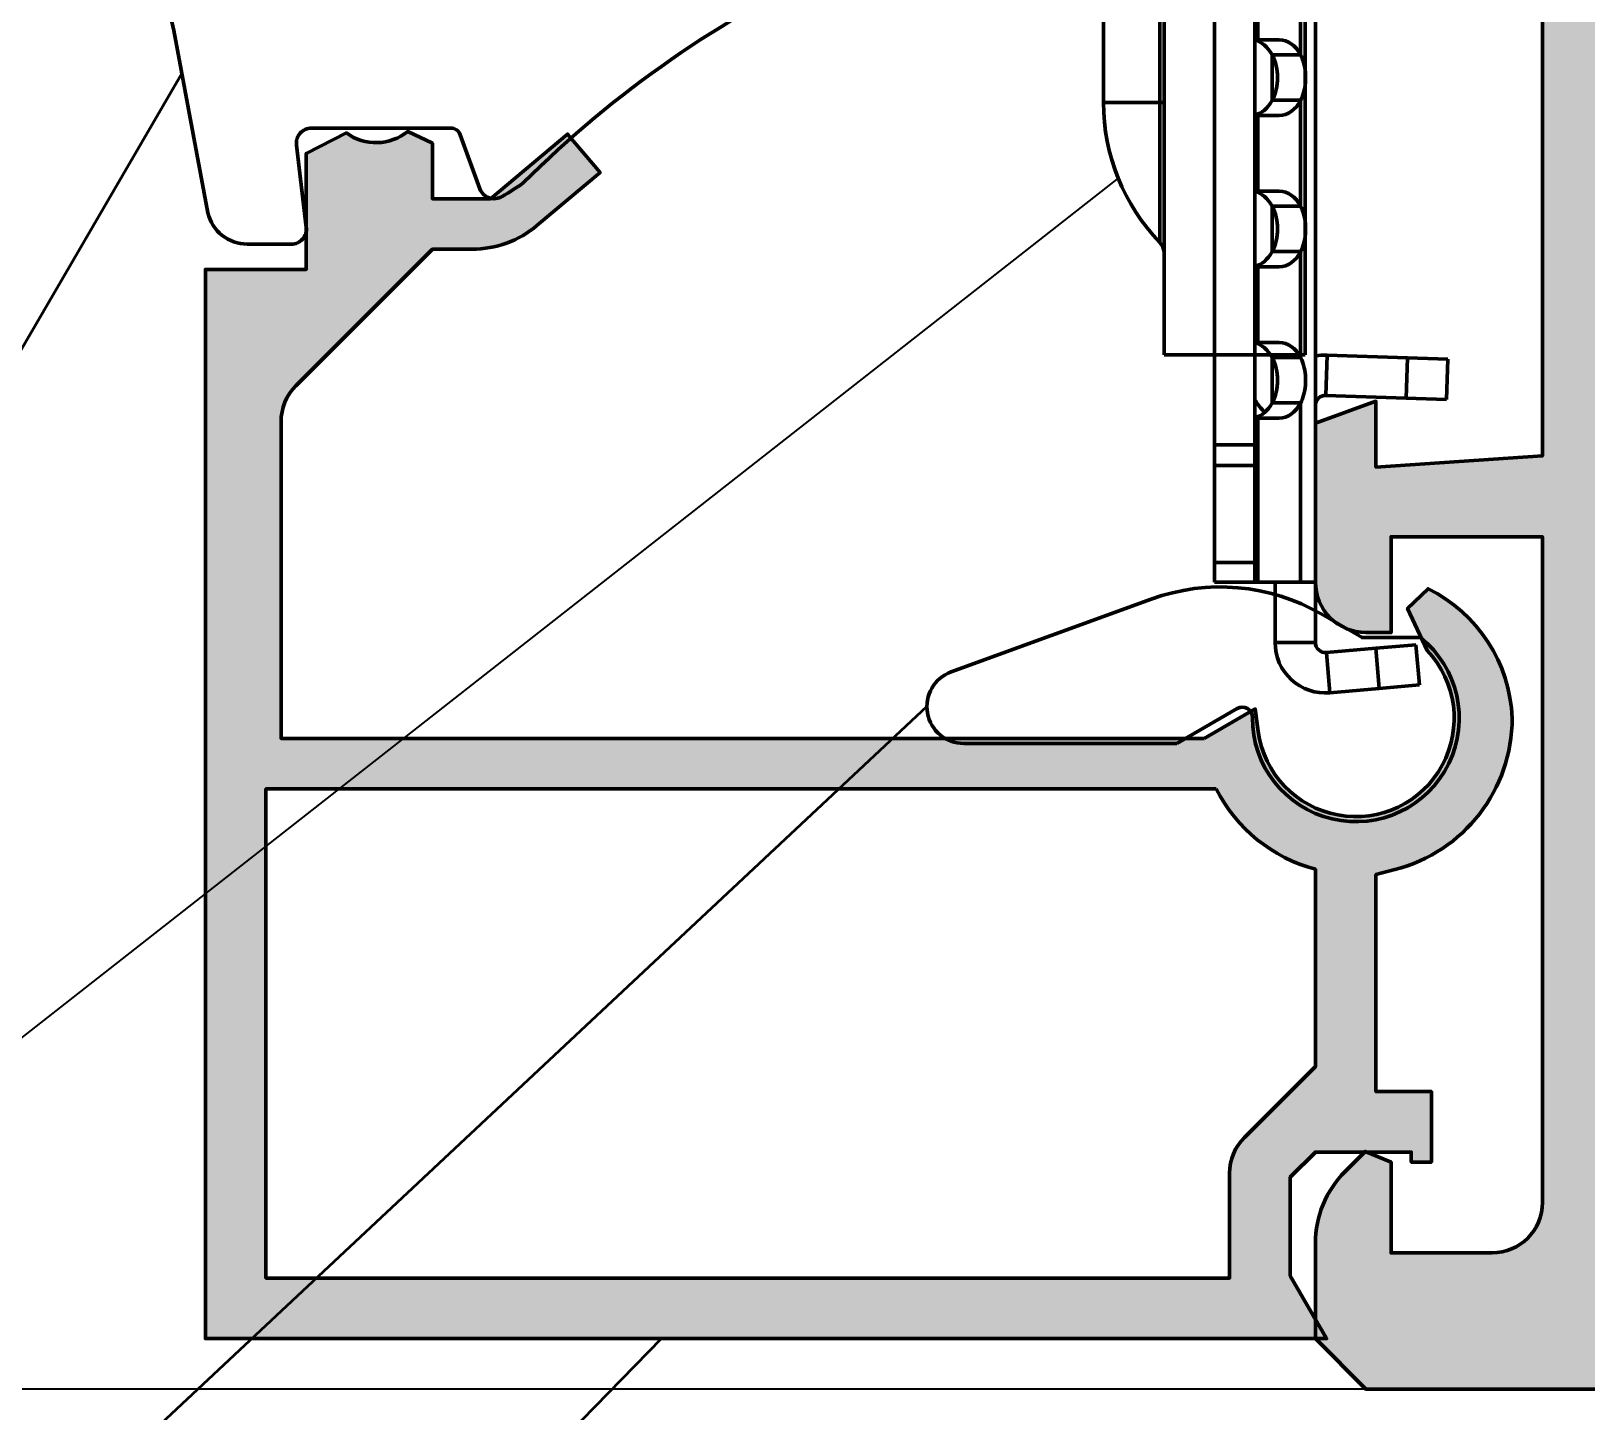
# Model space of a CAD drawing. Header units: millimetres. Extents: x -1 to 196, y 0 to 128.
# Drawn here: x 62.89 to 93.71, y 15.89 to 43.24 of the extents above; entities that cross this region are included whole.
import ezdxf

# ---------------------------------------------------------------- set-up
doc = ezdxf.new("R2010")
doc.units = ezdxf.units.MM
doc.header["$PDMODE"] = 3
doc.header["$PDSIZE"] = -2
for name, color, linetype, lineweight in [('AM_1', 14, 'Continuous', 50), ('AM_5', 3, 'Continuous', 25), ('AM_6', 2, 'Continuous', 35), ('AM_C', 2, 'Continuous', 50), ('AM_S', 7, 'Continuous', 50), ('Docu-AM_8', 1, 'Continuous', 25), ('Shellsafeguard', 2, 'Continuous', 35)]:
    doc.layers.add(name, color=color, linetype=linetype, lineweight=lineweight)
doc.styles.add('SBS_Standard', font='arial.ttf')
doc.dimstyles.new('SBS1-1$0', dxfattribs={"dimtxt": 2.5, "dimasz": 2.5, "dimexe": 1, "dimexo": 0, "dimgap": 1, "dimtad": 1, "dimtoh": 1, "dimdsep": 46, "dimtxsty": 'SBS_Standard', "dimcen": 0, "dimclrd": 256, "dimclre": 256, "dimclrt": 30, "dimadec": 1, "dimazin": 2, "dimtp": 0.1, "dimtm": 0.1, "dimtfac": 0.71, "dimtmove": 0, "dimatfit": 3, "dimfxl": 1, "dimlwd": -1, "dimlwe": -1, "dimarcsym": 1})

# ---------------------------------------------------------------- blocks, each defined once
blk = doc.blocks.new('B-3010118_docu_wos')
at = {"layer": 'Docu-AM_8'}
h = blk.add_hatch(color=256, dxfattribs=at)
edge = h.paths.add_edge_path()
edge.add_line((-1.03442056940482e-13, 1.000000000000077), (-1.029980715962331e-13, 48.99999999999994))
edge.add_line((-1.029980715962331e-13, 48.99999999999994), (0.9999999999998755, 50.00000000000004))
edge.add_line((0.9999999999998755, 50.00000000000004), (2.89583694396481, 50.00000000000001))
edge.add_arc((2.895836943964784, 47.99999999999913), 2.000000000000874, 45.00000000001671, 89.99999999999932, ccw=False)
edge.add_line((4.310050506338087, 49.41421356237326), (4.712132034355987, 49.0121320343556))
edge.add_line((4.712132034355987, 49.0121320343556), (4.500000000000227, 48.49999999999995))
edge.add_line((4.500000000000227, 48.49999999999995), (2.699999999999051, 48.50000000000001))
edge.add_line((2.699999999999051, 48.50000000000001), (2.700000000000049, 46.4999999999995))
edge.add_arc((3.700000000000047, 46.50000000000001), 0.9999999999999982, 180.0000000000293, 269.9999999999999)
edge.add_line((3.700000000000045, 45.50000000000001), (16.89999999999986, 45.50000000000001))
edge.add_line((16.89999999999986, 45.50000000000001), (16.89999999999986, 48.4999999999995))
edge.add_line((16.89999999999986, 48.4999999999995), (15.00000000000023, 48.50000000000006))
edge.add_line((15.00000000000023, 48.50000000000006), (15.00000000000023, 49.00000000000001))
edge.add_arc((16.00000000000021, 49.00000000000002), 0.9999999999999858, 89.99999999999272, 180.0000000000008, ccw=False)
edge.add_line((16.00000000000034, 50.00000000000001), (19.14886532022875, 49.99999999999982))
edge.add_line((19.14886532022875, 49.99999999999982), (19.58562960134768, 48.80000000000059))
edge.add_line((19.58562960134768, 48.80000000000059), (18.27926256615374, 48.79999999999995))
edge.add_line((18.27926256615374, 48.79999999999995), (18.49999999999974, 45.49999999999981))
edge.add_line((18.49999999999974, 45.49999999999981), (48.50000000000005, 45.50000000000684))
edge.add_line((48.50000000000005, 45.50000000000684), (48.72073743384539, 48.79999999999952))
edge.add_line((48.72073743384539, 48.79999999999952), (47.41437039865118, 48.80000000000012))
edge.add_line((47.41437039865118, 48.80000000000012), (47.8511346797708, 49.99999999999981))
edge.add_line((47.8511346797708, 49.99999999999981), (50.99999999999966, 50.00000000000001))
edge.add_arc((50.99999999999979, 49.00000000000002), 0.9999999999999858, -7.958078640513122e-13, 90.00000000000728, ccw=False)
edge.add_line((51.99999999999977, 49.00000000000001), (51.99999999999977, 48.50000000000006))
edge.add_line((51.99999999999977, 48.50000000000006), (50.10000000000014, 48.4999999999995))
edge.add_line((50.10000000000014, 48.4999999999995), (50.10000000000014, 45.50000000000001))
edge.add_line((50.10000000000014, 45.50000000000001), (63.29999999999995, 45.50000000000001))
edge.add_arc((63.29999999999995, 46.50000000000001), 1, 270, 359.9999999999707)
edge.add_line((64.29999999999995, 46.4999999999995), (64.30000000000095, 48.50000000000001))
edge.add_line((64.30000000000095, 48.50000000000001), (62.49999999999977, 48.49999999999995))
edge.add_line((62.49999999999977, 48.49999999999995), (62.28786796564401, 49.0121320343556))
edge.add_line((62.28786796564401, 49.0121320343556), (62.68994949366191, 49.41421356237326))
edge.add_arc((64.10416305603522, 47.99999999999913), 2.000000000000875, 90.0000000000008, 134.9999999999835, ccw=False)
edge.add_line((64.10416305603519, 50.00000000000001), (65.9999999999999, 50.00000000000001))
edge.add_line((65.9999999999999, 50.00000000000001), (66.99999999999977, 49.00000000000001))
edge.add_line((66.99999999999977, 49.00000000000001), (66.99999999999977, 1.000000000000007))
edge.add_line((66.99999999999977, 1.000000000000009), (65.99999999999991, 6.661338147750939e-16))
edge.add_line((65.99999999999991, 6.38623823671004e-16), (64.10416305603519, 5.329070518200751e-15))
edge.add_arc((64.10416305603522, 2.000000000000877), 2.000000000000871, 225.0000000000165, 269.9999999999992, ccw=False)
edge.add_line((62.68994949366191, 0.5857864376267568), (62.28786796564401, 0.987867965644412))
edge.add_line((62.28786796564401, 0.987867965644412), (62.49999999999977, 1.500000000000062))
edge.add_line((62.49999999999977, 1.500000000000062), (64.30000000000095, 1.500000000000005))
edge.add_line((64.30000000000095, 1.500000000000005), (64.29999999999995, 3.500000000000517))
edge.add_arc((63.29999999999995, 3.500000000000005), 1, 2.931199194436777e-11, 90)
edge.add_line((63.29999999999995, 4.500000000000005), (50.10000000000014, 4.500000000000005))
edge.add_line((50.10000000000014, 4.500000000000005), (50.10000000000014, 1.500000000000515))
edge.add_line((50.10000000000014, 1.500000000000515), (51.99999999999977, 1.499999999999948))
edge.add_line((51.99999999999977, 1.499999999999948), (51.99999999999977, 1.000000000000005))
edge.add_arc((50.99999999999979, 0.9999999999999895), 0.9999999999999858, -90.00000000000728, 9.094947017729282e-13, ccw=False)
edge.add_line((50.99999999999966, 1.998401444325282e-15), (47.8511346797708, 1.998517131957586e-13))
edge.add_line((47.8511346797708, 1.998517131957586e-13), (47.4143703986512, 1.199999999999889))
edge.add_line((47.4143703986512, 1.199999999999889), (48.72073743384539, 1.200000000000492))
edge.add_line((48.72073743384539, 1.200000000000492), (48.50000000000006, 4.49999999999317))
edge.add_line((48.50000000000006, 4.49999999999317), (18.49999999999974, 4.50000000000021))
edge.add_line((18.49999999999974, 4.50000000000021), (18.27926256615374, 1.200000000000069))
edge.add_line((18.27926256615374, 1.200000000000069), (19.58562960134768, 1.199999999999422))
edge.add_line((19.58562960134768, 1.199999999999422), (19.14886532022875, 1.976196983832779e-13))
edge.add_line((19.14886532022875, 1.977224148145708e-13), (16.00000000000034, 1.998401444325282e-15))
edge.add_arc((16.00000000000021, 0.9999999999999895), 0.9999999999999875, 179.9999999999991, 270.00000000000733, ccw=False)
edge.add_line((15.00000000000023, 1.000000000000005), (15.00000000000023, 1.499999999999948))
edge.add_line((15.00000000000023, 1.499999999999948), (16.89999999999987, 1.500000000000515))
edge.add_line((16.89999999999987, 1.500000000000515), (16.89999999999986, 4.500000000000005))
edge.add_line((16.89999999999986, 4.500000000000005), (3.700000000000045, 4.500000000000005))
edge.add_arc((3.700000000000047, 3.500000000000007), 0.9999999999999982, 90.0000000000001, 179.9999999999708)
edge.add_line((2.700000000000049, 3.500000000000517), (2.699999999999051, 1.500000000000005))
edge.add_line((2.699999999999051, 1.500000000000005), (4.500000000000227, 1.500000000000062))
edge.add_line((4.500000000000227, 1.500000000000062), (4.712132034355987, 0.987867965644412))
edge.add_line((4.712132034355987, 0.987867965644412), (4.310050506338087, 0.5857864376267568))
edge.add_arc((2.895836943964784, 2.000000000000877), 2.000000000000871, 270.0000000000007, 314.99999999998346, ccw=False)
edge.add_line((2.89583694396481, 5.329070518200751e-15), (0.9999999999998763, -3.209471837271603e-14))
edge.add_line((0.9999999999998763, -3.209471837271603e-14), (-1.034727858950646e-13, 1.000000000000077))
h.paths.add_polyline_path([(48.10000002715257, 43.70000000000687), (18.89999997284858, 43.69999999999985), (18.89999997284858, 6.300000000000171), (48.10000002715257, 6.299999999993149)], flags=0)
edge = h.paths.add_edge_path(flags=0)
edge.add_line((16.90000020798141, 44.00000000000293), (3.199999999999477, 44.00000000000009))
edge.add_line((3.199999999999477, 44.00000000000009), (3.199999999999547, 41.49999999999988))
edge.add_line((3.199999999999547, 41.49999999999988), (2.899999999999908, 41.2000000000001))
edge.add_line((2.899999999999908, 41.2000000000001), (2.900000000001242, 28.12347523777213))
edge.add_line((2.900000000001242, 28.12347523777213), (2.876190476191719, 28.04910677972994))
edge.add_arc((12.40000000000122, 25.00000000000001), 9.999999999999982, 162.2472098380533, 197.7527901619468)
edge.add_line((2.876190476191724, 21.95089322027006), (2.900000000001244, 21.87652476222787))
edge.add_line((2.900000000001244, 21.87652476222787), (2.900000000000598, 8.800000000000196))
edge.add_line((2.900000000000598, 8.800000000000196), (3.199999999999546, 8.500000000000137))
edge.add_line((3.199999999999546, 8.500000000000137), (3.199999999999477, 5.999999999999932))
edge.add_line((3.199999999999477, 5.999999999999932), (16.90000020797842, 6.000000000000018))
edge.add_line((16.90000020797842, 6.000000000000018), (16.90000020689833, 21.87652476222788))
edge.add_line((16.90000020689833, 21.87652476222788), (16.92380973070785, 21.95089322027007))
edge.add_arc((7.400000206898351, 25), 9.999999999999975, 342.2472098380533, 377.7527901619468)
edge.add_line((16.92380973070784, 28.04910677972996), (16.90000020689832, 28.12347523777214))
edge.add_line((16.90000020689832, 28.12347523777214), (16.90000020798141, 44.00000000000293))
edge = h.paths.add_edge_path(flags=0)
edge.add_line((63.80000000000007, 44.00000000000009), (50.09999979201653, 43.99999999999999))
edge.add_line((50.09999979201653, 43.99999999999999), (50.0999997931026, 28.12347523777213))
edge.add_line((50.0999997931026, 28.12347523777213), (50.07619026929307, 28.04910677972994))
edge.add_arc((59.59999979310258, 25.00000000000001), 9.999999999999988, 162.2472098380533, 197.7527901619468)
edge.add_line((50.07619026929308, 21.95089322027006), (50.0999997931026, 21.87652476222787))
edge.add_line((50.0999997931026, 21.87652476222787), (50.09999979201653, 6.000000000000032))
edge.add_line((50.09999979201653, 6.000000000000031), (63.80000000000007, 5.999999999999932))
edge.add_line((63.80000000000007, 5.999999999999932), (63.8, 8.500000000000139))
edge.add_line((63.8, 8.500000000000139), (64.09999999999964, 8.79999999999992))
edge.add_line((64.09999999999964, 8.79999999999992), (64.09999999999968, 21.87652476222787))
edge.add_line((64.09999999999968, 21.87652476222787), (64.1238095238092, 21.95089322027007))
edge.add_arc((54.59999999999968, 25.00000000000001), 9.999999999999996, 342.2472098380533, 377.7527901619467)
edge.add_line((64.1238095238092, 28.04910677972994), (64.09999999999968, 28.12347523777213))
edge.add_line((64.09999999999968, 28.12347523777213), (64.09999999999964, 41.20000000000012))
edge.add_line((64.09999999999964, 41.20000000000012), (63.8, 41.49999999999988))
edge.add_line((63.8, 41.49999999999988), (63.80000000000007, 44.00000000000009))
at = {"layer": 'AM_S'}
blk.add_lwpolyline([(18.49999999999974, 45.49999999999981), (48.50000000000005, 45.50000000000684), (48.72073743384539, 48.79999999999952), (47.41437039865118, 48.80000000000012), (47.8511346797708, 49.99999999999981), (50.99999999999966, 50.00000000000001, -0.4142135623731367), (51.99999999999977, 49.00000000000001), (51.99999999999977, 48.50000000000006), (50.10000000000014, 48.4999999999995), (50.10000000000014, 45.50000000000001), (63.29999999999995, 45.50000000000001, 0.4142135623729452), (64.29999999999995, 46.4999999999995), (64.30000000000095, 48.50000000000001), (62.49999999999977, 48.49999999999995), (62.28786796564401, 49.0121320343556), (62.68994949366191, 49.41421356237326, -0.1989123673795796), (64.10416305603519, 50.00000000000001), (65.9999999999999, 50.00000000000001), (66.99999999999977, 49.00000000000001), (66.99999999999977, 1.000000000000009)], format="xyb", dxfattribs=at)
blk = doc.blocks.new('B-3991008_docu_wos')
at = {"layer": 'Docu-AM_8'}
h = blk.add_hatch(color=256, dxfattribs=at)
edge = h.paths.add_edge_path()
edge.add_line((-11.89999999999996, 2.203115392854691), (-12.48361182593791, 1.192270058432068))
edge.add_line((-12.48361182593791, 1.192270058432068), (-12.03999999999996, 1.132588937151354))
edge.add_arc((-12.29999999999995, -0.8000000000000375), 1.949999999999984, -133.4080127777193, 82.33774433923429, ccw=False)
edge.add_line((-13.64001877441193, -2.216633221487996), (-14.47321452147776, -1.828107663889092))
edge.add_line((-14.47321452147776, -1.828107663889092), (-14.8688738196423, -2.23306716015211))
edge.add_arc((-12.18013562322083, -0.902395558627594), 2.999999999999932, 206.3310657647786, 267.7101380083817)
edge.add_arc((-12.29999999999991, -0.7999999999999797), 3.100000000000013, 269.9999888791808, 345.5224878140693)
edge.add_line((-9.29843790668916, -1.575000000000024), (-9.201613323033987, -1.200000000000034))
edge.add_line((-9.201613323033987, -1.200000000000034), (-4.899999999999963, -1.200000000000024))
edge.add_line((-4.899999999999963, -1.200000000000024), (-4.899999999999988, -2.3))
edge.add_line((-4.899999999999988, -2.3), (-3.5, -2.300000000000026))
edge.add_line((-3.5, -2.300000000000026), (-3.5, -1.90000000000007))
edge.add_line((-3.5, -1.90000000000007), (-3.69999999999996, -1.90000000000007))
edge.add_line((-3.69999999999996, -1.90000000000007), (-3.69999999999996, 2.131628207280301e-14))
edge.add_line((-3.69999999999996, 2.131628207280301e-14), (-3.19999999999996, 0.5000000000000213))
edge.add_line((-3.19999999999996, 0.5000000000000213), (-1.246410161513722, 0.5000000000000213))
edge.add_line((-1.246410161513722, 0.5000000000000213), (0, -0.2196152422706432))
edge.add_line((-1.035751345774633e-16, -0.2196152422706432), (3.061616997868395e-17, 22.00000000000001))
edge.add_line((3.061616997868395e-17, 22.00000000000001), (-21.20000005166107, 22.00000000000036))
edge.add_line((-21.20000005166107, 22.00000000000036), (-21.19999970891076, 20.00000000000001))
edge.add_line((-21.19999970891076, 20.00000000000001), (-23.50000034275029, 20.00000000000001))
edge.add_line((-23.50000034275029, 20.00000000000001), (-23.90397134275074, 19.20536999999998))
edge.add_arc((-24.71191408617337, 18.61610855630205), 1.000000262839087, -38.88618498072577, 36.104604522801424, ccw=False)
edge.add_line((-23.93351934275081, 17.98833299999998), (-23.70000134275062, 17.49999999999999))
edge.add_line((-23.70000134275062, 17.49999999999999), (-22.6, 17.49999999999999))
edge.add_line((-22.6, 17.49999999999999), (-22.6, 16.35044140847464))
edge.add_line((-22.6, 16.35044140847464), (-23.88302331593942, 14.82139397750241))
edge.add_line((-23.88302331593942, 14.82139397750241), (-23.11697834275067, 14.17860699999998))
edge.add_line((-23.11697834275067, 14.17860699999998), (-22.06791234275035, 15.42883599999997))
edge.add_arc((-23.60000193702863, 16.71441338904894), 2.000001937031503, 319.9999654235025, 359.9999029109925)
edge.add_line((-21.6, 16.71440999999997), (-21.6, 17.49999999999999))
edge.add_line((-21.6, 17.49999999999999), (-18.89289356156398, 20.20710678118659))
edge.add_arc((-18.18560741532434, 19.49973156122806), 1.00031664710426, 89.43748814388391, 134.9963923888267, ccw=False)
edge.add_line((-18.17578678037764, 20.49999999999994), (-11.89999999999996, 20.49999999999994))
edge.add_line((-11.89999999999996, 20.49999999999994), (-11.89999999999996, 2.203115392854691))
edge = h.paths.add_edge_path(flags=16)
edge.add_arc((-12.29999999999995, -0.800000000000034), 3.100000000000001, 14.955248316643974, 63.15278667399599, ccw=False)
edge.add_line((-9.30500417362557, 3.404394821604484e-17), (-5.397056274847699, 0))
edge.add_line((-5.397056274847699, 0), (-3.989949493661136, 1.40710678118657))
edge.add_arc((-3.282842712474586, 0.7000000000000242), 0.9999999999999999, 90, 135.0000000000001, ccw=False)
edge.add_line((-3.282842712474587, 1.700000000000024), (-1.199999999999996, 1.700000000000025))
edge.add_line((-1.199999999999996, 1.700000000000025), (-1.199999999999996, 20.8))
edge.add_line((-1.199999999999996, 20.8), (-10.89999999999996, 20.79999999999998))
edge.add_line((-10.89999999999996, 20.79999999999998), (-10.89999999999996, 1.965863337187841))
at = {"layer": 'AM_S'}
for points in [[(-11.89999999999996, 2.203115392854691), (-12.48361182593791, 1.192270058432068), (-12.03999999999996, 1.132588937151354, -1.373175899358104), (-13.64001877441193, -2.216633221487996), (-14.47321452147776, -1.828107663889092), (-14.8688738196423, -2.23306716015211, 0.2744090491249453), (-12.30000060169414, -3.899999999999935, 0.3419987673188581), (-9.29843790668916, -1.575000000000024), (-9.201613323033987, -1.200000000000034), (-4.899999999999963, -1.200000000000024), (-4.899999999999988, -2.3), (-3.5, -2.300000000000026), (-3.5, -1.90000000000007), (-3.69999999999996, -1.90000000000007), (-3.69999999999996, 2.131628207280301e-14), (-3.19999999999996, 0.5000000000000213), (-1.246410161513722, 0.5000000000000213), (-1.035751345774633e-16, -0.2196152422706432), (3.061616997868395e-17, 22.00000000000001), (-21.20000005166107, 22.00000000000036), (-21.19999970891076, 20.00000000000001), (-23.50000034275029, 20.00000000000001), (-23.90397134275074, 19.20536999999998, -0.3394094402287316), (-23.93351934275081, 17.98833299999998), (-23.70000134275062, 17.49999999999999), (-22.6, 17.49999999999999), (-22.6, 16.35044140847464), (-23.88302331593942, 14.82139397750241), (-23.11697834275067, 14.17860699999998), (-22.06791234275035, 15.42883599999997, 0.1763266994656899), (-21.6, 16.71440999999997), (-21.6, 17.49999999999999), (-18.89289356156398, 20.20710678118659, -0.2014487717177971), (-18.17578678037764, 20.49999999999994), (-11.89999999999996, 20.49999999999994), (-11.89999999999996, 2.203115392854691)], [(-10.89999999999996, 1.965863337187841, -0.2134575926161353), (-9.30500417362557, 3.404394821604484e-17), (-5.397056274847699, 0), (-3.989949493661136, 1.40710678118657, -0.1989123673796585), (-3.282842712474587, 1.700000000000024), (-1.199999999999996, 1.700000000000025), (-1.199999999999996, 20.8), (-10.89999999999996, 20.79999999999998), (-10.89999999999996, 1.965863337187841)]]:
    blk.add_lwpolyline(points, format="xyb", close=True, dxfattribs=at)
blk = doc.blocks.new('B-4020006_docu_wos')
at = {"layer": 'AM_C'}
blk.add_lwpolyline([(0.5, 3.550000000000182), (-0.1928699384586139, 2.349914063552205, 0.580267303063473), (-0.01791687035046152, 2.049921702348001, -1.597324648268597), (-1.600000000000023, -1.281600561797859), (-1.600000000000023, -0.1248711305961479), (-2.067384683690022, 0.6846628882340156, -0.2216946626429356), (-2.362053551695908, 4.05274346153692), (-0.9185231964214609, 8.018810516950907, -0.8390996311772809), (0.5, 7.768686604660616), (0.5, 5.248306118210166)], format="xyb", close=True, dxfattribs=at)
blk = doc.blocks.new('4010135')
at = {"layer": 'AM_C'}
for points in [[(-2.238378287470823, 2.63018659275167), (-2.899827065722775, 2.776847363241359, -0.2233698971046997), (-3.91000535953458, 3.557272837915662, 0.7874867761901465), (-5.799999042576474, 3.101127869273114), (-5.799999042576474, -0.5338721307271044, 0.1717144022899822), (-4.909920539694667, -3.05002221356699), (-4.585265428278717, -3.342342988888049, 0.1853390449315336), (-3.916134821919741, -3.59919816341062), (-3.332374941592889, -3.59919816341062, -0.6370702610958396), (-2.924551200306723, -4.473778998946727), (-4.626739426734957, -9.158497155736768, -0.1434314828787488), (-4.726565439902515, -9.29442728005506, -0.1766695628238609), (-4.797464884757574, -9.101452799266553), (-4.800001650218292, -8.02818405495509, 1.000000000820413), (-5.799998856955199, -8.030547636665688), (-5.795126208430702, -10.09209469101552, 0.7295156890778255), (-3.556599913297532, -10.54881831806779, -0.08839701829080437), (0.7866792923286994, -4.297179668864374, 0.03355641422639791), (1.052749361146425, -3.881230703025722, 0.4801675432281971), (0.9026062269751947, -3.437712727010876), (-0.1684038446876457, -3.047896940326609, -0.3152987891044773), (-0.2999998160225914, -2.85995841616932), (-0.2999998160225914, -0.09999992381108314, -0.4496975790873204), (0.03579866476366078, 0.1978565328472541), (1.664201703191338, 0.002143619529306307, 0.4496975793339012), (2.000000183977363, 0.3000000761885531), (2.000000183977363, 1.172823576364863, 0.348859483845986), (1.380950757747542, 1.952090468932511), (-2.238378287470823, 2.63018659275167)], [(-3.309999042576692, 0.04712786927302659, -0.309238000224717), (-2.799999042576474, -0.698872130727068), (-2.799999042576474, -1.598872130727614, -0.6390370000000004), (-4.117999042576685, -2.208872130727286, -0.2202290002150513), (-4.999999042576519, -0.3028721307273372), (-4.999999042576519, 3.151127869272386, -0.9999999999999999), (-4.699999042576565, 3.151127869272386), (-4.699999042576565, 2.784127869273107, -0.3178370002258206), (-4.89999904257661, 2.50112786927275), (-4.902999042576539, 2.37612786927275, 0.3092369999999997), (-3.309999042576692, 0.04712786927302659)]]:
    blk.add_lwpolyline(points, format="xyb", close=True, dxfattribs=at)
blk = doc.blocks.new('4080323_Side')
at = {"layer": 'AM_C'}
for p, q in [((-1.818989403545856e-12, 1.000000000000909), (-1.818989403545856e-12, 36.0000000000009)), ((-1.199999999998909, 33.27841282804183), (-1.199999999998909, 3.721587171959072)), ((-2, 1.000000000000909), (-2, 31.5000000000009)), ((-0.2928932188151521, 11.45000000000073), (-0.2928932188151521, 13.55000000000108)), ((-1.141421356238425, 11.75000000000091), (-1.141421356238425, 13.2500000000009)), ((-1.141421356238425, 11.75000000000091), (-1.200000000000728, 11.75000000000091)), ((-0.7171572875267884, 11.75000000000091), (-1.141421356238425, 11.75000000000091)), ((-0.8585786437652132, 11.45000000000073), (-0.2928932188151521, 11.45000000000073)), ((-0.8585786437652132, 11.45000000000073), (-0.8585786437652132, 10.55000000000018)), ((-0.2928932188151521, 10.55000000000109), (-0.8585786437652132, 10.55000000000018)), ((-0.2928932188151521, 8.450000000000728), (-0.2928932188151521, 10.55000000000109)), ((-1.200000000000728, 10.25000000000091), (-1.141421356238425, 10.25000000000091)), ((-1.141421356238425, 8.75000000000091), (-1.141421356238425, 10.25000000000091)), ((-1.141421356238425, 10.25000000000091), (-0.7171572875267884, 10.25000000000091)), ((-1.141421356238425, 8.75000000000091), (-1.200000000000728, 8.75000000000091)), ((-0.7171572875267884, 8.75000000000091), (-1.141421356238425, 8.75000000000091)), ((-0.8585786437652132, 8.450000000000728), (-0.2928932188151521, 8.450000000000728)), ((-0.8585786437652132, 8.450000000000728), (-0.8585786437652132, 7.550000000000182)), ((-0.2928932188151521, 7.550000000001091), (-0.8585786437652132, 7.550000000000182)), ((-0.2928932188151521, 5.450000000000728), (-0.2928932188151521, 7.550000000001091)), ((-1.200000000000728, 7.250000000000909), (-1.141421356238425, 7.250000000000909)), ((-1.141421356238425, 5.750000000000909), (-1.141421356238425, 7.250000000000909)), ((-1.141421356238425, 7.250000000000909), (-0.7171572875267884, 7.250000000000909)), ((-1.141421356238425, 5.750000000000909), (-1.200000000000728, 5.750000000000909)), ((-0.7171572875267884, 5.750000000000909), (-1.141421356238425, 5.750000000000909)), ((-0.8585786437652132, 5.450000000000728), (-0.2928932188151521, 5.450000000000728)), ((-0.8585786437652132, 5.450000000000728), (-0.8585786437652132, 4.550000000000182)), ((0.2348994966978353, 5.499390827019852), (0.2069798993361474, 4.699878165404698)), ((0.2348994966978353, 5.499390827019852), (1.826823085992146, 5.443799630309513)), ((1.798903488628639, 4.64428696869436), (1.826823085992146, 5.443799630309513)), ((2.626335747605481, 5.415880032947825), (1.826823085992146, 5.443799630309513)), ((2.626335747605481, 5.415880032947825), (2.598416150243793, 4.616367371332672)), ((0.2069798993361474, 4.699878165404698), (1.798903488628639, 4.64428696869436)), ((1.798903488628639, 4.64428696869436), (2.598416150243793, 4.616367371332672)), ((-0.2928932188151521, 4.550000000001091), (-0.8585786437652132, 4.550000000000182)), ((-0.2928932188151521, 1.000000000000909), (-0.2928932188151521, 4.550000000001091)), ((-1.200000000000728, 4.250000000000909), (-1.141421356238425, 4.250000000000909)), ((-1.141421356238425, 1.000000000000909), (-1.141421356238425, 4.250000000000909)), ((-1.141421356238425, 4.250000000000909), (-0.7171572875267884, 4.250000000000909)), ((-2, 3.721587171959072), (-1.199999999998909, 3.721587171959072)), ((-1.199999999998909, 3.309990567618115), (-1.199999999998909, 3.721587171959072)), ((-1.199999999998909, 3.309990567618115), (-2, 3.309990567618115)), ((-1.199999999998909, 3.309990567618115), (-1.200000000000728, 1.388403395659225)), ((-2, 1.388403395659225), (-2, 3.000000000000909)), ((-2, 1.388403395659225), (-1.200000000000728, 1.388403395659225)), ((-2, 1.388403395659225), (-2, 1.000000000000909)), ((-1.200000000000728, 1.000000000000909), (-1.200000000000728, 1.388403395659225)), ((-1.200000000000728, 1.000000000000909), (-2, 1.000000000000909)), ((-1.141421356238425, 1.000000000000909), (-1.200000000000728, 1.000000000000909)), ((-0.2928932188151521, 1.000000000000909), (-1.141421356238425, 1.000000000000909)), ((-0.8000000000047294, -0.1999999999989086), (-0.8000000000047294, 1.000000000000909)), ((-0.2928932188151521, 1.000000000000909), (-1.818989403545856e-12, 1.000000000000909)), ((-5.456968210637569e-12, -0.1999999999989086), (-5.456968210637569e-12, 1.000000000000909)), ((-5.456968210637569e-12, -0.1999999999989086), (-0.8000000000047294, -0.1999999999989086)), ((1.992389396178623, -0.2439502147180974), (1.195433637705719, -0.3136748089154935)), ((1.992389396178623, -0.2439502147180974), (2.06211399037602, -1.040905973191002)), ((0.2174311485450744, -0.3992389396180442), (1.195433637705719, -0.3136748089154935)), ((0.2871557427424705, -1.196194698090949), (0.2174311485450744, -0.3992389396180442)), ((1.265158231903115, -1.110630567389308), (1.195433637705719, -0.3136748089154935)), ((0.2871557427424705, -1.196194698090949), (1.265158231903115, -1.110630567389308)), ((1.265158231903115, -1.110630567389308), (2.06211399037602, -1.040905973191002))]:
    blk.add_line(p, q, dxfattribs=at)
for centre, radius, start, end in [((0.1999999999952706, 4.500000000000909), 0.9999999999999468, 87.99999999999635, 101.536959032858), ((0.1999999999952706, 4.500000000000909), 0.2000000000000013, 87.99999999999635, 180), ((1.999999999996362, 7.000000000000909), 4, 216.8698976457665, 221.2878317516638), ((0.1999999999952706, -0.1999999999989086), 1.000000000000001, 180, 274.9999999999736), ((0.1999999999952706, -0.1999999999989086), 0.2000000000000013, 180, 274.9999999999736)]:
    blk.add_arc(centre, radius, start, end, dxfattribs=at)
at = {"layer": 'AM_C', "extrusion": (0, 0, -1)}
for centre, major_axis, ratio, start_param, end_param in [((-1.28284271247685, 11.00000000000091), (-5.579065512094819e-13, -0.7499999999998107), 0.7071067811864794, 3.298444740510447, 4.068887871590614), ((-0.7171572875267884, 11.00000000000091), (-4.473170958935025e-13, -0.75), 0.7071067811860551, 3.14159265358895, 4.068887871591286), ((-1.28284271247685, 11.00000000000091), (-1.212792741750837e-16, -0.7499999999995041), 0.7071067811868313, 4.068887871590833, 5.355890089178546), ((-1.28284271247685, 11.00000000000091), (6.002043135432762e-13, -0.7500000000000346), 0.7071067811863297, -0.9272952180006261, -0.1568520869205594), ((-0.7171572875267884, 11.00000000000091), (1.356558901727072e-12, -0.75), 0.7071067811858015, -0.9272952180002573, 2.557953848736361e-12), ((-1.28284271247685, 8.00000000000091), (-5.579065512094819e-13, -0.7499999999998107), 0.7071067811864794, 3.298444740510447, 4.068887871590614), ((-0.7171572875267884, 8.00000000000091), (3.660658749550008e-13, -0.75), 0.7071067811864619, 3.141592653590484, 4.068887871592054), ((-1.28284271247685, 8.00000000000091), (-1.212792741750837e-16, -0.7499999999995041), 0.7071067811868313, 4.068887871590833, 5.355890089178546), ((-1.28284271247685, 8.00000000000091), (-8.682805154558617e-13, -0.7500000000001813), 0.7071067811868477, -0.9272952180021574, -0.1568520869231818), ((-0.7171572875267884, 8.00000000000091), (2.061760693938254e-13, -0.75), 0.7071067811863766, -0.9272952180013421, 3.885780586188048e-13), ((-1.28284271247685, 5.000000000000909), (9.10893890935109e-13, -0.7499999999999576), 0.7071067811869977, 3.298444740513069, 4.068887871592145), ((-0.7171572875267884, 5.000000000000909), (3.660658749550008e-13, -0.75), 0.7071067811864619, 3.141592653590484, 4.068887871592054), ((-1.28284271247685, 5.000000000000909), (-1.212792741750837e-16, -0.7499999999995041), 0.7071067811868313, 4.068887871590833, 5.355890089178546), ((-1.28284271247685, 5.000000000000909), (-8.682805154558617e-13, -0.7500000000001813), 0.7071067811868477, -0.9272952180021574, -0.1568520869231818), ((-0.7171572875267884, 5.000000000000909), (-6.071630840266565e-13, -0.7499999999999999), 0.7071067811867834, -0.9272952180021086, -1.144861982993461e-12)]:
    blk.add_ellipse(centre, major_axis=major_axis, ratio=ratio, start_param=start_param, end_param=end_param, dxfattribs=at)
at = {"layer": 'AM_C'}
for points, knots in [([(-0.2928932188151521, 10.55000000000109), (-0.2816085105896491, 10.57127864989343), (-0.271604298010061, 10.59303204361822), (-0.2406187195119855, 10.66953990843922), (-0.2227859440408793, 10.73346743845559), (-0.1999544284662989, 10.8667229734865), (-0.1948274101177958, 10.93605797931104), (-0.1948274101177958, 11.06394202068986), (-0.1999544284662989, 11.13327702651441), (-0.2227859440408793, 11.26653256154623), (-0.2406187195119855, 11.3304600915626), (-0.271604298010061, 11.40696795638269), (-0.2816085105896491, 11.42872135010748), (-0.2928932188151521, 11.45000000000073)], [0.1615576072431672, 0.1615576072431672, 0.1615576072431672, 0.1615576072431672, 0.1691343730577259, 0.1691343730577259, 0.1883169792645152, 0.1883169792645152, 0.2074995854713045, 0.2074995854713045, 0.2266821916780939, 0.2266821916780939, 0.2458647978848834, 0.2458647978848834, 0.2534415636994335, 0.2534415636994335, 0.2534415636994335, 0.2534415636994335]), ([(-0.2928932188151521, 7.550000000001091), (-0.2816085105896491, 7.571278649893429), (-0.271604298010061, 7.593032043618223), (-0.2406187195119855, 7.669539908439219), (-0.2227859440408793, 7.733467438455591), (-0.1999544284662989, 7.866722973486503), (-0.1948274101177958, 7.936057979311045), (-0.1948274101177958, 8.063942020689865), (-0.1999544284662989, 8.133277026514406), (-0.2227859440408793, 8.266532561546228), (-0.2406187195119855, 8.3304600915626), (-0.271604298010061, 8.406967956382687), (-0.2816085105896491, 8.42872135010748), (-0.2928932188151521, 8.450000000000728)], [0.1615576072431676, 0.1615576072431676, 0.1615576072431676, 0.1615576072431676, 0.1691343730577259, 0.1691343730577259, 0.1883169792645153, 0.1883169792645153, 0.2074995854713048, 0.2074995854713048, 0.2266821916780942, 0.2266821916780942, 0.2458647978848835, 0.2458647978848835, 0.2534415636994335, 0.2534415636994335, 0.2534415636994335, 0.2534415636994335]), ([(-0.2928932188151521, 4.550000000001091), (-0.2816085105896491, 4.571278649893429), (-0.271604298010061, 4.593032043618223), (-0.2406187195119855, 4.669539908439219), (-0.2227859440408793, 4.733467438455591), (-0.1999544284662989, 4.866722973486503), (-0.1948274101177958, 4.936057979311045), (-0.1948274101177958, 5.063942020689865), (-0.1999544284662989, 5.133277026515316), (-0.2227859440408793, 5.266532561546228), (-0.2406187195119855, 5.3304600915626), (-0.271604298010061, 5.406967956383596), (-0.2816085105896491, 5.42872135010748), (-0.2928932188151521, 5.450000000000728)], [0.1615576072431674, 0.1615576072431674, 0.1615576072431674, 0.1615576072431674, 0.1691343730577259, 0.1691343730577259, 0.1883169792645152, 0.1883169792645152, 0.2074995854713045, 0.2074995854713045, 0.2266821916780938, 0.2266821916780938, 0.2458647978848831, 0.2458647978848831, 0.2534415636994409, 0.2534415636994409, 0.2534415636994409, 0.2534415636994409])]:
    blk.add_open_spline(points, degree=3, knots=knots, dxfattribs=at)
blk = doc.blocks.new('4080330_Side')
at = {"layer": 'AM_C'}
for p, q in [((3.004914485217341, 17.16343014631275), (3.804427146832495, 17.19134974367262)), ((3.004914485217341, 17.16343014631275), (3.032834082579029, 16.36391748469759)), ((3.832346744194183, 16.39183708205746), (3.804427146832495, 17.19134974367262)), ((3.832346744194183, 16.39183708205746), (3.032834082579029, 16.36391748469759)), ((3.493746927945722, 3.165100503299982), (3.032834082579029, 16.36391748469759)), ((3.832346744194183, 16.39183708205746), (4.293259589560876, 3.19302010066167)), ((4.335048811806701, 4.395248465451004), (4.238307650760362, 7.165552856113209)), ((4.336054451930977, 4.395245983345376), (5.450649185942893, 4.434168489127842)), ((5.693137754965392, 3.084725871125556), (5.693137754966301, 4.200000000002547)), ((5.693137754966301, 4.200000000002547), (8.000000000004547, 4.200000000000728)), ((8.000000000004547, 4.200000000000728), (8.000000000003638, 3.08372093023354)), ((4.293259589560876, 3.19302010066167), (3.493746927945722, 3.165100503299982)), ((5.693175330135091, 3.08372093023354), (8.000000000003638, 3.08372093023354)), ((8.000000000003638, 3.08372093023354), (8.000000000003638, 3.000000000001819)), ((10.77203059084241, 3.08372093023354), (8.000000000003638, 3.08372093023354)), ((13.00000000000091, 3), (9.094947017729282e-13, 3.000000000003638)), ((9.094947017729282e-13, 3.000000000003638), (0, 0.2000000000043656)), ((13.00000000000091, 3), (13, 0.1999999999989086)), ((13, 0.1999999999989086), (0, 0.2000000000043656))]:
    blk.add_line(p, q, dxfattribs=at)
for centre, radius, start, end in [((4.447199283727059, 7.380876532646653), 0.3, 182.0000000000037, 225.8686643432936), ((1.453085877866215, 4.294570502319402), 3.999999999999999, 2.000000000003641, 45.8686643432936), ((8.000000000003638, 0.2000000000007276), 4, 46.13133565674617, 90), ((4.493137754964664, 3.200000000002547), 1.000000000000062, 182.0000000000037, 191.5369590328579), ((4.493137754964664, 3.200000000002547), 0.2000000000000004, 182.0000000000037, 270), ((10.97993288515499, 3.300000000001091), 0.3, 226.1313356567462, 270)]:
    blk.add_arc(centre, radius, start, end, dxfattribs=at)
for points, knots in [([(4.335048811806701, 4.395248465451004), (4.308225511439559, 4.396319418401617), (4.287026275838798, 4.397969120635025), (4.258459704164125, 4.402254631120741), (4.251079647314327, 4.404833104901627), (4.250840210037495, 4.407770585856269), (4.250838604295495, 4.407798179254314), (4.25083763976545, 4.407825799789862)], [0, 0, 0, 0, 0.01160405308858426, 0.01160405308858426, 0.02297844507831982, 0.02297844507831982, 0.02308619666174203, 0.02308619666174203, 0.02308619666174203, 0.02308619666174203]), ([(4.336054451930977, 4.395245983345376), (4.341292089219678, 4.29711672790836), (4.347326839663765, 4.198806605067148), (4.361790581292553, 4.003212527049982), (4.370262551849919, 3.905936044309783), (4.380069424457361, 3.810375025961548), (4.395887010135993, 3.656243871639163), (4.415363764113863, 3.507262475262905), (4.443899620845514, 3.298355833740061), (4.453044387454611, 3.232358467957965), (4.461807925215908, 3.167557011571262)], [0, 0, 0, 0, 0.0277118789809747, 0.0277118789809747, 0.05542375796194939, 0.05542375796194939, 0.05542375796194939, 0.1001204760343235, 0.1001204760343235, 0.1215082968395131, 0.1215082968395131, 0.1215082968395131, 0.1215082968395131]), ([(5.693137754966301, 4.200000000002547), (5.670307307626899, 4.204798054397543), (5.647737278456589, 4.211441163946802), (5.607375591157506, 4.22807709857625), (5.589191843223489, 4.23761373240086), (5.545206943452285, 4.267209181505677), (5.521057180207208, 4.290789638609567), (5.485498513791754, 4.340904140506609), (5.472417543901429, 4.367114518225208), (5.457967392525461, 4.407274942943332), (5.453985987532178, 4.420653318384211), (5.450649185942893, 4.434168489127842)], [0, 0, 0, 0, 0.006998754078580554, 0.006998754078580554, 0.01309670993155622, 0.01309670993155622, 0.02290317426306674, 0.02290317426306674, 0.03153117182216052, 0.03153117182216052, 0.03570747014166972, 0.03570747014166972, 0.03570747014166972, 0.03570747014166972]), ([(4.293259589560876, 3.19302010066167), (4.293532552037505, 3.185203478056792), (4.296770852199188, 3.178864157274802), (4.31056802321018, 3.165790825119984), (4.324124757618847, 3.161041117678906), (4.362580469439308, 3.155482140276945), (4.389355377134962, 3.156345633060482), (4.432956129261584, 3.162111009276487), (4.447115361705073, 3.164534624345833), (4.461807925215908, 3.167557011571262)], [-0.01561009046443389, -0.01561009046443389, -0.01561009046443389, -0.01561009046443389, -0.01281425604077658, -0.01281425604077658, -0.008340920962924877, -0.008340920962924877, -0.002525585361717668, -0.002525585361717668, 7.843437782160565e-05, 7.843437782160565e-05, 7.843437782160565e-05, 7.843437782160565e-05]), ([(4.461807925215908, 3.167557011571262), (4.459300142219035, 3.152767918580139), (4.457372153636243, 3.138532728611608), (4.45313193383663, 3.094757328157357), (4.45320339787304, 3.067968595549246), (4.460101073883379, 3.029730315422057), (4.465321011140077, 3.016347601807865), (4.478867893697497, 3.003015088374013), (4.485316367781707, 3.000000000001819), (4.493137754964664, 3.000000000001819)], [-7.843437782160565e-05, -7.843437782160565e-05, -7.843437782160565e-05, -7.843437782160565e-05, 0.002525585361717668, 0.002525585361717668, 0.008340920962924877, 0.008340920962924877, 0.01281425604077658, 0.01281425604077658, 0.01561009046443389, 0.01561009046443389, 0.01561009046443389, 0.01561009046443389]), ([(4.461807925215908, 3.167557011571262), (4.531293704111704, 3.16061924227688), (4.602158217270699, 3.153291643455304), (4.821855700438391, 3.131131160062068), (4.977096783283741, 3.116611588131491), (5.137275379590392, 3.106313651527671), (5.22842153487818, 3.10045383410943), (5.320937656742899, 3.095855825957187), (5.506742529649273, 3.088865280322352), (5.600032809462391, 3.086440843608216), (5.693137754965392, 3.084725871125556)], [0.02330955601557885, 0.02330955601557885, 0.02330955601557885, 0.02330955601557885, 0.04614899698604764, 0.04614899698604764, 0.09229799397209529, 0.09229799397209529, 0.09229799397209529, 0.118558079543236, 0.118558079543236, 0.1448181651143767, 0.1448181651143767, 0.1448181651143767, 0.1448181651143767]), ([(5.693175330135091, 3.08372093023354), (5.695181634418987, 3.056950387453981), (5.697554422021312, 3.03582217440453), (5.702747720929437, 3.007422230541124), (5.705512919722423, 3.000137414628625), (5.708360097221885, 3.000000641817678), (5.708386821019303, 3.000000000001819), (5.708413547327837, 3.000000000001819)], [-0.02298166710373874, -0.02298166710373874, -0.02298166710373874, -0.02298166710373874, -0.01137655528092904, -0.01137655528092904, 0, 0, 0.0001077821092848331, 0.0001077821092848331, 0.0001077821092848331, 0.0001077821092848331])]:
    blk.add_open_spline(points, degree=3, knots=knots, dxfattribs=at)
for points in [[(4.336054451930977, 4.395245983345376), (4.335718229078338, 4.395234242183506), (4.335383002487106, 4.395235122481608), (4.335048811806701, 4.395248465451004)], [(5.693175330135091, 3.08372093023354), (5.693150289023833, 3.084055059081948), (5.693137754965392, 3.084390046995395), (5.693137754965392, 3.084725871125556)]]:
    blk.add_open_spline(points, degree=3, dxfattribs=at)
blk = doc.blocks.new('*D48')
at = {"layer": 'AM_5', "transparency": 16777216}
for p, q in [((89.3442759615767, 83.31864445793693), (5.105729877216884, 83.31864445793691)), ((7.105729877216897, 21.31864445793689), (7.105729877216883, 78.31864445793691)), ((89.3442759615767, 16.31864445793691), (5.105729877216899, 16.31864445793689))]:
    blk.add_line(p, q, dxfattribs=at)
for points in [[(6.27239654388355, 78.31864445793691), (7.939063210550216, 78.31864445793691), (7.105729877216882, 83.31864445793691)], [(6.272396543883564, 21.31864445793689), (7.93906321055023, 21.31864445793689), (7.105729877216898, 16.31864445793689)]]:
    blk.add_solid(points, dxfattribs=at)
at = {"layer": 'Defpoints', "color": 0, "transparency": 16777216}
for p in [(7.105729877216882, 83.31864445793691), (89.3442759615767, 83.31864445793693), (89.3442759615767, 16.31864445793691)]:
    blk.add_point(p, dxfattribs=at)
at = {"layer": 'AM_5', "color": 30, "transparency": 16777216, "insert": (2.552864938608444, 49.81864445794417), "char_height": 5, "attachment_point": 5, "rotation": 90, "style": 'SBS_Standard'}
blk.add_mtext('67', dxfattribs=at)

msp = doc.modelspace()

# ---------------------------------------------------------------- linework, layer by layer
at = {"layer": 'AM_5', "color": 3}
msp.add_lwpolyline([(84.43382560340189, 40.32938420787468), (58.48282204593062, 19.98344368152175), (31.48282204593062, 19.98344368152175)], dxfattribs=at)
at = {"layer": 'AM_6', "color": 3}
for points in [[(65.87700410866756, 42.39890998562259), (58.48282204593062, 29.70000000000073), (31.48282204593062, 29.70000000000073)], [(80.64427596117577, 29.84995785411957), (58.48282204593062, 9.100000000002183), (31.68282204593135, 9.100000000002183)], [(75.38282204593025, 17.3186444579369), (58.48282204593062, 0), (31.08282204593098, 0)]]:
    msp.add_lwpolyline(points, dxfattribs=at)

# ---------------------------------------------------------------- block references
at = {"xscale": -1, "rotation": 90}
for name, p in [('B-3010118_docu_wos', (138.3442759615785, 83.3186444579369)), ('B-3991008_docu_wos', (88.34427596157849, 17.3186444579369)), ('B-4020006_docu_wos', (89.14427596117577, 29.61864445878018))]:
    msp.add_blockref(name, p, dxfattribs=at)
at = {"layer": 'AM_1', "xscale": -1, "rotation": 90}
msp.add_blockref('4010135', (68.34641958109142, 41.01864541535906), dxfattribs=at)
at = {"layer": 'Shellsafeguard'}
msp.add_blockref('4080323_Side', (88.34427596158213, 31.31992181561873), dxfattribs=at)
at = {"layer": 'Shellsafeguard', "xscale": -1, "rotation": 90}
msp.add_blockref('4080330_Side', (88.34427596157667, 49.82355894315333), dxfattribs=at)

# ---------------------------------------------------------------- dimensions: what is measured, and where the dimension line sits
at = {"layer": 'AM_5'}
dim = msp.add_linear_dim(base=(7.105729877216882, 83.31864445793691), p1=(89.34427596157667, 16.3186444579369), p2=(89.34427596157667, 83.3186444579369), angle=90, dimstyle='SBS1-1$0', override={"dimscale": 2}, dxfattribs=at)
dim.commit()
dim.dimension.update_dxf_attribs({"geometry": '*D48', "text_midpoint": (7.105729877216902, 49.81864445794417), "dimtype": 160})

doc.saveas('drawing.dxf')
